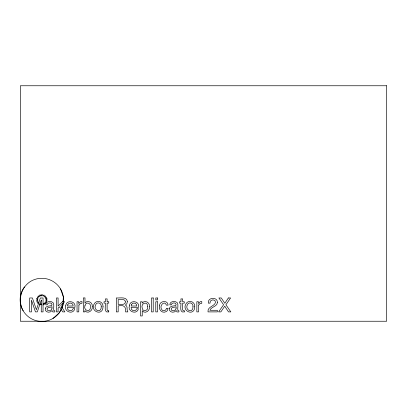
<?xml version="1.0" encoding="UTF-8"?>
<svg xmlns="http://www.w3.org/2000/svg" width="407" height="407" viewBox="0 0 407 407"><rect width="100%" height="100%" fill="white"/><g stroke="black" fill="none" stroke-linecap="round" stroke-linejoin="round"><path stroke-width="0.61" d="M63.029 302.849L62.902 305.25L61.599 307.962M63.09 301.648L63.344 296.845L60.516 288.894A21.83 21.83 0 0 0 30.744 281.288C20.849 287.357 17.404 300.768 23.189 310.846A21.83 21.83 0 0 0 52.956 318.452L59.254 312.841L60.816 309.59M41.916 295.909L41.372 294.597L40.893 294.658C40.934 298.102 40.496 294.271 39.387 295.151C41.102 298.84 36.518 293.554 38.777 297.268C34.564 295.884 40.578 299.252 36.701 298.346A3.404 3.404 0 0 0 36.584 298.819C39.8 300.071 36.075 299.059 36.498 300.397C39.932 300.666 36.075 300.758 36.879 301.938L38.243 301.74L37.408 302.915L37.698 303.296L38.94 302.701M42.994 305.077C44.689 304.08 41.916 302.676 44.734 304.324C43.59 301.068 45.146 304.441 46.006 303.139C43.035 300.514 49.257 303.429 45.681 300.819C49.985 300.498 43.147 299.842 47.039 299.089A3.785 3.785 0 0 0 46.947 298.611C43.544 298.901 47.288 298.189 46.347 297.151C43.122 298.356 46.561 296.642 45.335 295.935C42.542 298.86 45.788 292.653 43.091 296.123C43.213 294.276 42.348 294.281 41.819 295.909M46.774 299.201L47.039 299.089M39.901 303.413C39.438 307.712 41.326 301.694 41.326 304.751M23.189 310.841A21.429 21.429 0 0 1 24.445 286.899M63.365 302.894A21.474 21.474 0 0 1 52.961 318.457M60.516 288.894A21.474 21.474 0 0 1 63.497 301.679M41.29 300.147L41.249 311.894L43.045 311.894L43.045 297.97L40.369 297.97L36.396 309.742L32.397 297.97L29.696 297.97L29.696 311.894L31.497 311.894L31.446 300.147L35.45 311.894L37.317 311.894L41.29 300.147M147.731 306.756C148.753 310.521 142.765 312.515 142.262 308.262C140.344 303.017 147.99 300.59 147.731 306.756M84.946 305.789C83.181 309.727 89.423 312.973 90.349 308.333C92.399 303.805 85.948 300.407 84.946 305.789M92.267 306.624C93.066 310.658 87.556 314.469 84.9 310.597L84.9 311.894L83.328 311.894L83.328 297.919L84.987 297.919L84.987 302.976C87.576 299.527 93.071 302.594 92.267 306.624M103.027 306.603C102.956 317.226 88.563 310.785 94.867 302.966A4.192 4.192 0 0 1 97.314 301.541C100.371 300.778 103.368 303.495 103.027 306.603M159.483 305.835C158.379 309.646 162.322 313.802 166.061 311.665A3.485 3.485 0 0 0 167.598 310.048L168.091 308.303L166.432 308.303C166.234 309.829 164.815 311.07 163.248 310.663A2.091 2.091 0 0 1 161.864 309.686C158.715 306.237 164.54 299.588 166.432 305.153L168.091 305.153C168.025 299.72 159.315 300.732 159.483 305.835M194.765 306.603C194.688 317.226 180.296 310.785 186.599 302.966A4.192 4.192 0 0 1 189.052 301.541C192.104 300.778 195.106 303.495 194.765 306.603M65.71 305.845C63.66 311.838 73.428 315.049 74.756 308.709L73.077 308.709C72.253 312.088 66.763 310.963 67.455 307.361L74.898 307.361C76.526 300.91 66.112 299.369 65.71 305.845M129.38 305.845C127.33 311.838 137.103 315.049 138.426 308.709L136.752 308.709C135.923 312.088 130.433 310.963 131.13 307.361L138.568 307.361C140.201 300.91 129.782 299.369 129.38 305.845M149.471 306.593C150.366 310.597 145.055 314.448 142.241 310.755L142.241 315.944L140.532 315.944L140.532 301.791L142.191 301.791L142.191 303.134C144.663 299.501 150.224 302.574 149.471 306.593M125.422 301.902C125.458 305.509 120.289 304.095 118.188 304.35L118.188 299.588C120.284 299.913 125.331 298.306 125.422 301.902M45.269 308.562C44.475 312.474 50.214 313.415 52.071 310.551L52.879 311.955L54.818 311.94L54.818 310.683L53.8 310.577C52.991 307.86 55.464 302.503 51.292 301.663C49.023 301.043 45.543 301.948 45.737 304.843L47.329 304.843C47.37 302.793 49.99 302.574 51.409 303.327L52.03 304.594L51.623 305.581C49.506 306.145 45.838 305.723 45.269 308.562M169.383 308.562C168.59 312.474 174.323 313.415 176.18 310.551L176.994 311.955L178.927 311.94L178.927 310.683L177.91 310.577C177.101 307.86 179.573 302.503 175.407 301.663C173.133 301.043 169.658 301.948 169.846 304.843L171.439 304.843C171.484 302.793 174.099 302.574 175.524 303.327L176.145 304.594L175.732 305.581C173.616 306.145 169.953 305.723 169.383 308.562M217.394 302.34C217.374 306.771 211.162 306.593 209.91 310.282L217.328 310.282L217.328 311.894L208.008 311.894C207.29 306.486 214.438 306.593 215.507 302.416C215.573 298.56 209.284 299.404 210.073 303.134L208.338 303.134C207.387 297.222 217.496 296.525 217.394 302.34M101.246 306.654C101.404 314.341 92.089 309.834 96.032 304.131A2.32 2.32 0 0 1 97.578 303.012C99.796 302.376 101.531 304.548 101.246 306.654M192.979 306.654C193.137 314.341 183.827 309.834 187.764 304.131A2.32 2.32 0 0 1 189.311 303.012C191.534 302.376 193.264 304.548 192.979 306.654M127.335 301.724L126.821 303.77L125.371 305.052C128.017 306.013 126.541 309.305 127.498 311.274L127.869 311.894L125.554 311.894C126.17 306.451 123.682 304.695 118.188 305.922L118.188 311.894L116.3 311.894L116.3 297.97C119.592 298.285 127.137 296.281 127.335 301.724M51.984 308.104C52.121 310.424 48.438 311.803 47.131 309.854C46.352 306.837 50.346 307.631 51.984 306.73L51.984 308.104M176.094 308.104C176.231 310.424 172.548 311.803 171.245 309.854C170.462 306.837 174.455 307.631 176.094 306.73L176.094 308.104M78.922 305.036L78.749 311.894L77.04 311.894L77.04 301.74L78.663 301.74L78.663 303.495L80.474 301.699L81.98 301.562L81.98 303.363L80.281 303.52L78.922 305.036M198.718 305.036L198.545 311.894L196.84 311.894L196.84 301.74L198.458 301.74L198.458 303.495L200.275 301.699L201.78 301.562L201.78 303.363L200.076 303.52L198.718 305.036M67.74 304.812L67.501 306.008L73.143 306.008C73.479 302.854 68.717 301.846 67.74 304.812M131.41 304.812L131.176 306.008L136.818 306.008C137.149 302.854 132.392 301.846 131.41 304.812M228.352 297.97L224.827 303.296L221.271 297.97L218.91 297.97L223.585 304.757L218.595 311.894L220.874 311.894L224.73 306.171L228.485 311.894L230.825 311.894L225.926 304.757L230.601 297.97L228.352 297.97M62.469 301.74L58.089 306.054L58.089 297.97L56.451 297.97L56.451 311.894L58.089 311.894L58.089 308.084L59.519 306.776L62.688 311.894L64.866 311.894L60.76 305.545L64.652 301.74L62.469 301.74M108.745 311.894C103.566 313.395 105.657 305.718 105.398 303.134L104.024 303.134L104.024 301.74L105.398 301.74L105.398 298.906L107.122 298.906L107.122 301.74L108.745 301.74L108.745 303.134L107.122 303.134L107.122 309.763L107.484 310.475L108.745 310.551L108.745 311.894M184.285 311.894C179.105 313.395 181.196 305.718 180.942 303.134L179.563 303.134L179.563 301.74L180.942 301.74L180.942 298.906L182.667 298.906L182.667 301.74L184.285 301.74L184.285 303.134L182.667 303.134L182.667 309.763L183.023 310.475L184.285 310.551L184.285 311.894M386.65 85.76L20.35 85.76L20.35 321.24L386.65 321.24L386.65 85.76M153.22 297.97L151.511 297.97L151.511 311.894L153.22 311.894L153.22 297.97M157.514 297.97L155.779 297.97L155.779 299.903L157.514 299.903L157.514 297.97M157.514 301.791L155.779 301.791L155.779 311.894L157.514 311.894L157.514 301.791"/></g></svg>
